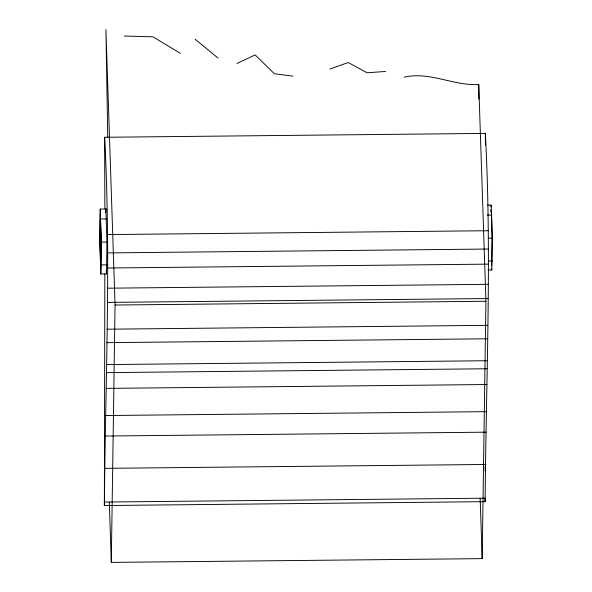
<?xml version="1.0" encoding="UTF-8"?>
<svg xmlns="http://www.w3.org/2000/svg" width="592" height="592" viewBox="0 0 592 592"><rect width="100%" height="100%" fill="white"/><g stroke="black" fill="none" stroke-linecap="round" stroke-linejoin="round"><path stroke-width="0.89" d="M99.863 241.003L100.263 213.49L101.21 242.054L100.81 269.575L99.863 241.003L101.706 240.988M106.397 273.926L100.847 273.985L101.313 242.135L100.218 209.072L106.686 209.013M104.362 505.546L104.414 502.053C105.406 380.456 111.104 258.83 104.621 137.277L485.351 133.407C491.834 254.96 486.136 376.586 485.144 498.19L485.092 501.676L104.362 505.546L104.843 273.926M488.082 270.048L491.782 270.011L492.248 238.162L491.153 205.106L487.453 205.143M485.144 470.951L485.188 466.378M404.299 77.182C429.688 71.218 453.42 85.981 478.743 84.508L485.928 301.261L482.162 558.633L111.296 562.4L115.063 305.028L105.924 29.6L107.737 137.536M100.218 209.072L99.752 240.922L100.847 273.985M105.672 212.646L105.857 209.02L106.952 242.076L106.486 273.926L106.249 270.315M491.057 206.919L491.153 205.106M491.057 212.128L491.19 209.516L491.471 213.808M491.737 265.601L492.137 238.08L491.641 216.383M236.896 63.477L255.159 54.893L274.34 73.734L292.966 76.139M329.833 69.079L348.163 62.53L367.055 72.772L385.562 71.462M100.862 219.01L106.412 218.951M487.172 215.081L491.797 215.037M107.848 234.587L488.578 230.717M101.313 242.135L107.788 242.069M488.548 238.199L492.248 238.162M107.899 252.91L488.629 249.04M101.313 264.905L107.781 264.839M488.541 260.976L492.241 260.931M107.677 268.006L488.407 264.136M107.781 288.193L488.518 284.323M107.219 302.416L487.949 298.546M115.063 305.028L485.928 301.261M107.085 329.204L487.815 325.334M106.738 342.664L487.468 338.794M106.723 364.591L487.453 360.728M106.316 372.634L487.046 368.764M106.146 388.396L486.883 384.526M105.983 415.532L486.713 411.662M105.324 436.045L486.062 432.175M105.058 468.346L485.788 464.476M104.414 502.053L485.144 498.19M124.335 36.045L152.906 36.8L180.308 53.295M195.175 39.301L218.063 58.083M491.663 268.206L491.782 270.011M484.974 498.124L485.092 501.676M480.164 498.42L482.162 558.633M109.298 502.186L111.296 562.4M478.743 84.508L478.869 99.005M485.351 133.407L485.44 145.195M104.621 137.277L104.858 208.428"/></g></svg>
